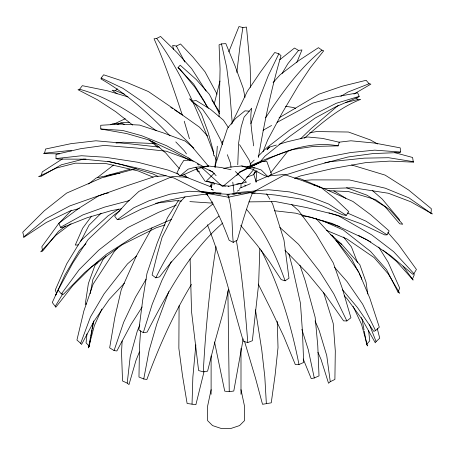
<?xml version="1.0" encoding="UTF-8"?>
<svg xmlns="http://www.w3.org/2000/svg" width="455" height="455" viewBox="0 0 455 455"><rect width="100%" height="100%" fill="white"/><g stroke="black" fill="none" stroke-linecap="round" stroke-linejoin="round"><path stroke-width="0.68" d="M202.1 192.232L174.032 178.03L142.091 169.158L108.921 161.696L83.794 159.182L57.358 159.085L56.011 158.573L56.016 154.399L80.791 148.677L104.275 145.429L136.034 147.983L166.371 151.225L189.377 159.739M179.088 305.714L178.861 348.331L182.506 375.671L187.113 403.471L195.889 404.7L204.045 371.627M192.033 404.125L192.857 377.144L195.855 344.845M219.054 116.634L220.066 69.097L219.06 44.84L221.483 43.902L225.822 43.617L235.212 66.356L243.22 88.293L245.029 97.336M323.681 188.632L353.171 187.773L388.382 193.256L410.768 201.764L432.25 213.918L431.067 213.315L431.306 208.686L408.653 190.042L385.112 175.112L351.596 164.955M122.145 340.966L121.531 352.318L122.526 380.983L127.212 383.121L128.987 384.572L136.005 360.354L139.412 351.948M259.828 248.538L258.639 284.085L252.36 340.71L247.787 342.558L243.345 341.278C231.794 302.308 222.728 262.438 207.355 224.736M190.105 258.895L191.544 311.669L198.602 370.541L203.283 371.854C205.535 330.432 209.397 289.067 215.841 248.072L216.068 246.673M140.595 330.728L139.509 346.767L138.968 377.019L143.746 378.987L146.863 379.521C158.909 346.647 173.327 314.388 191.447 284.421M217.302 146.209L216.665 155.343L214.771 167.127M214.049 184.758L214.146 183.371M215.261 167.4L215.454 164.625L227.54 128.185L235.548 118.488L244.938 110.838L249.272 111.145L251.695 108.165C249.329 120.524 252.298 133.44 253.6 145.845M255.926 182.085L256.853 170.824M86.979 333.868L86.069 342.865L89.265 346.221L88.486 347.825L93.605 320.968M236.822 72.442L239.95 46.444L242.896 27.527L246.491 27.084L250.17 66.276L250.648 87.36M127.212 383.121L130.198 356.731L137.182 331.467L139.816 324.887M210.193 186.777L210.449 185.191M211.433 187.926L212.326 182.381M207.548 136.028L199.409 127.116L174.521 109.399L148.421 91.569L126.962 82.497L103.632 74.796L101.175 78.038L101.016 78.977C127.03 93.946 149.479 114.08 169.977 135.84M89.265 346.221L90.79 337.348M91.028 335.983L92.081 329.841M92.319 328.476L93.491 321.651M258.389 157.538C264.173 123.225 271.282 89.066 281.014 55.641L278.864 53.764L274.712 52.513L260.277 72.294L247.355 91.336L231.436 124.221M243.215 338.827L233.785 391.021L229.252 391.67L224.719 391.141L214.527 341.95M90.175 293.759L92.894 279.433L102.893 259.828L106.026 256.063M143.746 378.987L149.16 350.339L156.838 323.863L168.805 291.581M211.109 389.645L207.605 406.156L207.605 420.636L212.548 425.579L221.107 428.434L230.998 428.434L239.557 425.579L244.506 420.636L244.506 406.156L240.996 389.645M228.643 289.363L222.722 313.802L215.044 341.398L207.594 371.155L203.283 371.854M219.981 81.035L214.14 104.36M59.724 153.853L43.669 153.614L44.544 153.159L45.597 149.018L71.025 143.661L95.925 140.788L130.346 143.871L159.75 147.181M41.405 175.112L42.258 171.882L62.471 158.869M88.486 347.825L94.361 325.604L101.852 309.042M246.843 167.133L268.797 157.942L292.98 149.479L313.194 146.482L338.196 145.856L339.288 142.244L322.623 138.4L307.574 136.972L287.805 141.653L279.04 144.258M178.428 200.518L167.383 217.882L157.185 243.129L146.948 273.586L142.682 300.215L138.843 330.012L143.285 332.668L152.226 304.213L161.94 280.365L171.262 261.602M142.165 306.949L130.966 324.54L116.867 350.964L114.069 350.56L123.663 322.248L135.431 297.325L146.152 279.12M256.216 170.983L255.767 172.308L253.89 173.292M250.87 123.743L260.26 96.21L268.348 75.439L278.864 53.764M108.33 192.983L105.532 193.324L69.763 205.933L45.938 218.605L23.933 236.737L23.694 237.391L46.347 222.455L69.888 211.069L79.449 208.458M124.425 283.152L109.172 299.475L94.213 320.877L81.553 344.469L80.683 343.315L90.437 317.021L104.098 293.845L127.474 263.923L136.466 256.046M228.797 51.853L238.949 26.566L242.896 27.527M326.332 230.31L346.938 238.938L374.129 257.598L388.286 273.973L399.752 293.299L398.04 292.195L399.655 287.998L388.064 262.097L378.679 247.048M96.761 263.866L97.262 262.563M255.192 171.279L253.89 174.544L246.616 177.245M263.013 151.686L267.705 139.93L282.31 112.692L298.4 85.603L310.355 67.721L323.715 50.795L321.975 50.158L318.449 47.678L298.554 60.737L280.138 74.791L273.085 82.56M296.757 62.545L301.972 49.942L298.531 50.403L294.51 48.042L279.797 59.742M383.036 250.182L396.413 261.324L413.14 280.047L412.418 279.074L414.295 274.803L413.567 273.603M185.02 196.839L180.157 201.952L162.117 237.226L157.185 254.703L152.095 275.002L155.82 277.834C169.323 249.624 187.813 222.705 213.116 203.88M80.512 241.781L89.055 225.185L101.09 213.236M248.885 201.878L275.582 201.588L306.397 207.531L337.718 215.272L361.008 223.763L384.771 234.922L387.04 234.814L389.156 230.941L370.836 214.845L352.926 201.468L326.207 189.559L300.653 178.838L295.141 178.098M151.959 227.898L136.386 255.932L121.263 289.676L114.814 317.545L109.655 347.842L114.069 350.56M212.36 201.883L211.683 203.072L189.866 201.616M58.155 290.449L55.345 295.255L56.42 294.567M274.581 210.75L295.75 213.19L332.019 223.382L366.764 239.688L390.151 255.278L412.742 274.251L413.936 273.648L416.433 269.445L398.421 244.511L387.842 232.454M282.089 73.431L287.924 63.672L298.531 50.403M165.023 224.912L156.321 227.739L122.31 244.699L91.58 266.903L72.754 285.666L55.777 307.284L55.248 306.363L62.807 293.793M377.263 328.567L379.732 338.184L376.069 341.563L375.284 342.808L362.356 319.706L347.131 298.793L344.168 295.744M265.612 117.765C281.764 93.258 299.054 68.841 321.975 50.158M228.091 197.243L250.108 192.704L275.281 195.019L300.914 199.068L321.401 205.535L342.82 214.868L346.272 215.334L348.803 211.677L334.8 198.38L321.645 187.995L302.285 180.601L284.284 174.458L268.877 175.943M120.086 210.602L114.347 214.749L88.111 239.563L72.72 263.144L58.103 290.097L61.345 293.936L79.215 269.633L98.576 250.278L127.662 227.636L158.414 212.394L176.182 205.131M91.626 216.108L82.679 228.177L75.268 245.074L78.323 244.892M132.706 125.062L115.724 111.703L97.41 99.77L78.015 89.726L79.591 89.26L82.321 85.682L107.061 90.704L127.957 96.875M270.799 172.678L287.913 151.077M236.827 175.471L239.484 172.291L246.815 168.401L250.216 168.202M253.623 169.635L242.179 183.223L236.776 183.962M260.493 161.485L265.066 156.048L289.317 136.688L315.116 118.09L335.727 106.817L358.307 97.171L359.188 96.363L357.63 92.848L334.209 97.131L312.767 103.097L277.084 122.355M117.743 247.548L114.069 251.882L93.161 284.085L83.868 310.936L76.935 340.027L80.683 343.315M249.272 111.145L244.079 117.111L241.167 126.877L238.579 143.314L237.749 164.807M98.149 261.858L94.919 265.538L88.395 283.488L85.233 304.315L86.484 303.912M207.44 107.767L204.71 102L193.711 84.141L178.002 67.658L180.186 65.201L196.19 79.471L209.38 94.35L219.441 113.693M353.097 306.34L361.515 324.273L367.492 345.965L366.639 344.27L369.767 340.818L368.578 330.29M71.549 210.193L58.587 223.684L41.86 246.684L42.48 250.477M85.967 243.783L79.454 250.335L64.917 274.962L52.279 302.507L55.248 306.363M214.288 173.162L206.422 181.062L225.39 186.226M250.17 164.101L254.174 160.154M258.178 156.213L266.681 147.824L290.125 129.698L316.327 113.34L336.234 103.296L359.188 96.363M300.539 138.809L311.203 128.56L338.366 105.281M117.123 93.764L112.118 90.226L115.365 90.642L117.288 88.81M323.556 292.417L333.214 323.425L335.301 350.936L334.897 379.442L330.262 381.694L328.544 383.252L321.065 359.478L317.954 352.307M342.274 289.488L357.482 307.563L373.822 331.405L375.534 330.586L379.316 327.19L369.79 298.122L358.642 271.68L336.467 240.917L315.963 218.445M304.332 138.184C321.509 123.174 339.168 107.818 360.661 99.378L357.812 99.543L345.726 102.54M222.779 222.984C188.99 252.371 167.571 292.946 147.124 332.116L143.285 332.668M218.929 216.091C196.793 233.847 176.705 254.18 159.62 276.856L155.82 277.834M223.746 168.418L229.769 167.127L241.707 165.984L252.65 169.305L264.23 175.459L268.211 176.904L271.476 174.174L266.835 161.531L262.495 161.326L259.151 162.361L249.63 167.167M238.977 173.105L223.644 185.765L228.876 186.072M203.618 166.843L193.819 161.246L189.36 160.206L183.814 160.359L180.686 165.262L176.87 172.991L179.97 175.869L188.171 169.146L195.252 167.309L208.447 165.995L221.437 167.542L231.004 169.743M267.978 148.387L269.605 147.062L276.344 145.06M88.554 184.025L96.358 177.882L118.533 173.31L119.921 173.452M284.819 250.119L307.83 273.66L325.945 295.67L343.593 320.866L346.852 320.951L350.93 317.766L342.387 288.72L333.276 262.905L315.992 234.109L298.48 210.517L291.581 204.483M97.518 177.444L113.733 164.92M71.077 223.724L56.005 235.195L40.705 251.82L42.582 251.109L58.541 231.322L65.77 225.925M188.171 177.365L172.633 176.398L156.435 183.251L138.911 191.396L127.172 202.287L114.626 216.108L117.344 219.691L133.776 207.759L149.041 200.774L169.92 194.205L189.468 191.237L221.181 193.051M240.706 225.435L256.893 244.847L268.928 260.823L281.173 279.609L285.103 280.815L288.982 278.21L283.983 240.007L272.63 203.897L271.226 201.548M118.778 209.038L108.062 215.858L80.871 240.615L66.714 263.837L55.248 290.091L56.716 293.629M279.08 117.839L319.063 94.134L342.041 86.257L366.138 80.296L369.073 83.754L370.882 84.118L353.882 94.1M340.829 96.352L347.961 92.046L369.073 83.754M105.008 176.938L108.023 175.186L129.726 169.362M263.024 130.306L271.584 125.466M166.132 175.727L154.802 176.517L127.172 185.708L98.377 196.02L78.817 208.31L58.809 223.291L60.56 227.284L82.799 214.936L104.65 207.088L129.271 200.598M201.047 191.612L206.064 192.96C216.062 207.446 222.927 223.849 229.127 240.251L233.227 242.356L237.3 240.126C241.878 224.002 246.411 207.776 252.792 192.266L255.539 190.895M254.248 191.418L282.959 175.761L314.877 165.688L348.058 156.975L373.077 153.568L399.416 152.539L400.508 152.021L400.235 147.869L374.92 143.103L350.907 140.788L338.964 142.199M237.226 191.128L239.722 189.78M110.781 124.744L112.612 123.771L121.724 123.277L124.283 124.454M173.44 49.441L172.695 45.392L176.415 46.074L180.516 43.976L192.965 57.074L204.989 71.776L217.092 94.225M182.336 115.16C173.816 89.39 165.085 63.603 154.046 38.789L156.674 38.419L160.547 36.457L176.603 52.143L191.606 68.608L206.092 91.074M247.73 168.128L239.484 172.291L248.43 168.026M117.475 124.494L121.212 122.651L129.675 122.64M250.989 166.809L262.495 161.326L249.323 167.269M263.07 161.605C286.013 149.832 312.193 141.13 338.196 145.856M113.926 124.078L125.273 118.727M258.275 284.096L271.453 310.435L283.721 336.37L295.295 364.523L298.986 364.54L303.656 362.453L302.461 331.729L300.454 303.257L292.593 267.847L288.823 253.674M303.223 359.018L311.22 378.623L314.286 377.974L319.018 375.893L317.772 345.709L315.133 317.198L305.146 280.553L299.919 265.225M171.745 219.31L138.394 233.756L106.572 254.157L84.647 272.573L63.427 294.305L61.345 293.936M239.398 188.415L250.381 183.701M256.193 181.209L267.824 176.216M269.115 175.664L287.207 167.901L317.96 158.806L350.765 152.527L374.732 150.139L400.508 152.021M294.522 178.411L300.357 175.966L332.759 168.521L366.224 162.537L389.713 161.115L413.72 162.151L413.254 161.661L412.6 157.481L394.752 152.675M223.689 185.993L222.415 186.465L201.616 167.508M179.97 175.869L183.974 174.618L196.6 168.902L208.447 165.995M136.307 168.663L101.829 177.803L66.618 193.108L44.232 210.853L22.75 232.215L23.933 236.737M226.869 194.979L229.377 194.82M228.143 186.413L246.445 182.233L235.417 171.507M324.773 162.771L330.267 161.684L364.381 158.141L388.61 157.72L413.254 161.661M213.674 155.496L213.202 150.594L208.071 132.234L201.542 114.29L196.361 105.537L189.741 98.809L191.896 101.277L196.042 100.492L210.483 109.308L223.399 120.126L228.421 127.656M277.226 321.332L278.022 347.597L275.116 374.977L271.254 402.823L262.518 404.302L255.539 378.293L244.477 341.148M121.531 208.799L111.117 210.676L87.047 217.78L62.483 227.517L60.56 227.284M309.656 132.78L316.606 131.575L348.428 132.024L370.353 139.918L377.627 143.985M117.344 219.691L120.95 219.134L141.34 209.067L160.843 201.889L184.997 196.918L208.777 193.694L229.257 197.362M232.033 194.075L234.092 193.779M116.031 143.092L122.981 142.193L155.064 143.592M155.599 203.271L175.789 200.672L181.42 201.047M56.011 158.573L81.564 155.746L105.321 157.237L137.837 162.253L168.31 170.142L178.821 174.271M44.544 153.159L68.716 150.639L71.515 150.855M235.48 192.766L268.478 189.746L289.613 191.913L312.147 197.646L328.601 204.028L346.272 215.334M233.426 194.052L236.19 193.802M238.266 193.608L240.342 193.415M249.334 192.584L252.792 192.266L227.676 194.274L206.064 192.96L213.662 193.54M251.649 193.318L255.141 193.028M303.9 180.425L311.675 179.89L349.468 179.952L385.237 188.188L409.062 197.925L431.067 213.315M86.006 159.04L83.214 159.21L61.306 164.807L41.064 176.404L38.567 176.637L56.579 167.986L75.433 163.163L106.311 163.663L138.155 170.944L153.125 177.137M252.935 168.049L254.971 167.929L261.142 169.948L268.211 176.904M212.991 192.38L215.101 192.3M327.896 190.634L348.485 191.572L375.546 199.586L390.083 210.045L402.721 224.224L399.752 223.826L384.998 206.627L366.975 195.184L346.579 187.727M193.864 148.091L185.134 141.056L163.169 132.832L139.588 125.079L121.093 124.101L100.726 125.267L100.771 128.998L122.605 130.431L141.528 135.658L166.422 145.645L188.683 158.016L193.273 161.184M195.252 167.309L196.577 167.412M199.893 167.662L204.534 168.009L212.804 172.087L216.125 175.732M216.432 193.75L220.578 194.069M201.116 191.532L208.748 192.442M241.707 165.984L254.971 167.929M301.801 215.801L310.879 217.217L339.868 226.641M285.524 106.271L293.771 107.568L295.693 108.444M213.952 182.927L205.086 181.244L196.367 168.441M100.771 128.998L126.535 133.548L148.012 139.691L174.14 151.868L190.929 160.825M107.858 161.269L121.644 164.63L152.943 173.924L157.965 176.392M313.421 184.827L316.845 185.714M328.902 212.804L338.918 216.062L371.786 234.917L393.694 251.723L413.936 273.648M79.591 89.26C108.023 96.892 132.689 113.767 156.31 130.739M115.365 90.642L124.278 94.117M181.448 175.3L211.655 187.164M347.341 212.968L366.048 221.204L387.04 234.814M322.794 220.846L343.275 229.985L370.569 251.456L386.562 269.616L398.04 292.195M211.131 189.189L213.031 190.071M199.125 171.797L197.22 170.909L196.725 168.856M101.175 78.038L122.85 88.293L141.659 101.175L166.433 121.229L188.609 142.614L208.64 166.348M317.471 186.027L319.967 187.278M205.842 194.126L207.713 195.076M358.392 235.32L370.842 242.032M199.29 171.859L198.079 171.171L197.277 169.311M209.129 169.988L212.804 172.087M211.433 189.013L213.241 190.093M330.364 234.507L332.156 235.616L341.688 244.301L359.808 264.662L366.053 282.106L367.742 294.021M333.856 190.838L345.828 198.283M335.824 240.536L341.688 244.301M170.75 107.38L172.525 108.535M174.305 109.689L181.943 114.706M178.002 67.658L179.725 68.83L195.167 87.605L208.35 108.216M197.294 163.954L199.011 165.142M191.896 101.277L202.407 109.018L210.5 120.512L220.345 139.372L222.324 144.622M188.683 158.016L190.918 159.756M149.092 139.81L157.453 147.204M152.033 141.118L165.762 153.028L179.287 168.572M372.309 190.429L382.245 199.108L399.223 219.344L399.371 220.624M279.819 227.449L298.514 244.284L319.677 271.493L333.788 293.873L346.852 320.951M175.778 141.903L184.48 150.992L186.459 153.898M246.542 209.368C264.036 230.19 276.094 255.278 285.103 280.815M334.431 267.199L346.977 281.497L362.646 304.173L375.534 330.586M183.945 173.935L187.21 177.689M356.106 97.563L357.812 99.543M332.156 235.616L333.06 236.691M336.677 240.985L351.584 258.707L358.546 272.323M343.514 237.027L351.425 246.883L357.567 262.711M403.005 266.135L412.418 279.074M156.674 38.419C181.972 73.079 198.681 113.227 213.662 153.198M211.831 99.969L219.503 111.873M239.523 144.622L249.232 160.206L251.143 166.177M266.675 193.915L269.826 199.199M176.415 46.074L184.81 61.971M359.177 273.557L361.395 277.891L361.651 279.273M244.807 185.02L245.33 186.044M261.142 250.165C279.359 286.127 291.274 325.052 298.986 364.54M361.247 317.522L362.106 319.427L363.994 329.778M315.082 320.894L319.239 330.649L326.753 355.605L330.262 381.694M369.488 324.711L376.069 341.563M222.182 140.965L222.671 142.273M227.329 154.7L230.52 163.203L231.021 167.417M214.407 155.201L216.387 160.524M227.676 194.274C232.914 209.601 231.658 226.391 233.227 242.356M253.697 174.134L256.25 182.097M301.83 329.346L308.228 349.542L314.286 377.974M184.235 121.223L189.451 138.803M221.483 43.902L226.675 67.351L229.587 89.845L232.243 123.225M255.454 309.753L261.79 350.145L264.804 376.734L266.351 403.596M364.245 331.16L366.639 344.27M236.361 240.479C242.1 274.251 245.126 308.422 247.787 342.558M232.784 182.165L234.217 194.109M227.881 290.79L229.252 391.67M240.996 183.399L240.996 187.648M240.996 348.467L240.996 394.269M211.109 183.399L211.109 186.237M211.109 355.929L211.109 394.269M269.605 147.062L267.045 149.524L269.605 147.062"/></g></svg>
